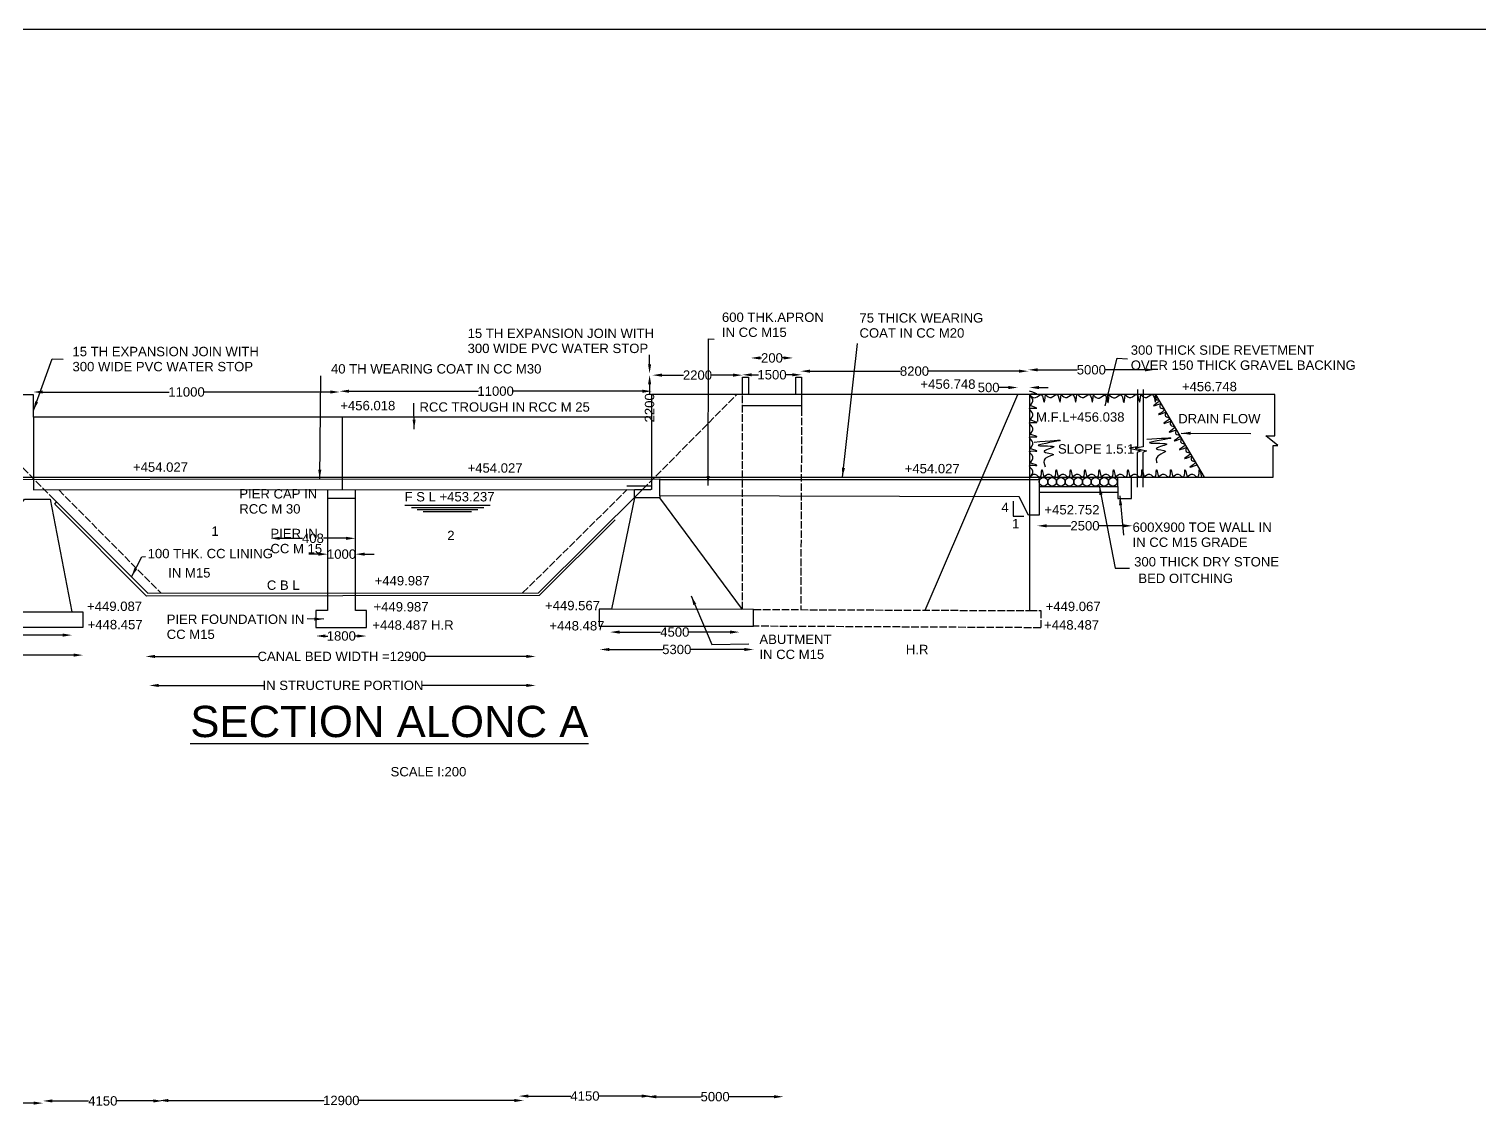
# Model space of a CAD drawing. Header units: millimetres. Extents: x -53216474 to -53196933, y 22129515 to 22144842.
# Drawn here: x -53211844 to -53204884, y 22139614 to 22144842 of the extents above; entities that cross this region are included whole.
import ezdxf

# ---------------------------------------------------------------- set-up
doc = ezdxf.new("R2010")
doc.units = ezdxf.units.MM
doc.header["$MEASUREMENT"] = 0
doc.header["$PDMODE"] = 32
doc.header["$PDSIZE"] = 28
doc.linetypes.add('ACAD_ISO02W100', pattern=[15, 12, -3])
for name, color, linetype in [('DIMENSION', 7, 'Continuous'), ('DRAWING', 2, 'Continuous'), ('REF', 22, 'Continuous'), ('TEXT', 7, 'Continuous')]:
    doc.layers.add(name, color=color, linetype=linetype)
doc.styles.get("Standard").update_dxf_attribs({"font": 'arial.ttf', "height": 45})
doc.dimstyles.get("Standard").update_dxf_attribs({"dimtxt": 45, "dimasz": 45, "dimexe": 0.18, "dimexo": 0.0625, "dimgap": 0.09, "dimtad": 0, "dimdec": 0, "dimzin": 0, "dimdsep": 46, "dimtxsty": 'Standard', "dimcen": 0.09, "dimse1": 1, "dimse2": 1, "dimadec": 0, "dimazin": 0, "dimtfac": 1, "dimtdec": 0, "dimtofl": 0, "dimtmove": 0, "dimatfit": 3, "dimfxl": 1, "dimtolj": 1, "dimtzin": 0, "dimarcsym": 0})

# ---------------------------------------------------------------- blocks, each defined once
blk = doc.blocks.new('*D63')
at = {"layer": 'Defpoints', "color": 0, "transparency": 16777216}
for p in [(-53212261.8, 22142046.8), (-53211637.7, 22142046.8), (-53211637.7, 22141934.5)]:
    blk.add_point(p, dxfattribs=at)
at = {"layer": 'DIMENSION', "color": 0, "lineweight": -2, "transparency": 16777216}
for p, q in [((-53212216.8, 22141934.5), (-53212017.8, 22141934.5)), ((-53211682.7, 22141934.5), (-53211881.6, 22141934.5))]:
    blk.add_line(p, q, dxfattribs=at)
at = {"layer": 'DIMENSION', "color": 0, "transparency": 16777216}
for points in [[(-53212216.8, 22141942), (-53212216.8, 22141927), (-53212261.8, 22141934.5)], [(-53211682.7, 22141942), (-53211682.7, 22141927), (-53211637.7, 22141934.5)]]:
    blk.add_solid(points, dxfattribs=at)
at = {"layer": 'DIMENSION', "color": 0, "transparency": 16777216, "insert": (-53211949.7, 22141934.5), "char_height": 45, "attachment_point": 5}
blk.add_mtext('\\A1;4500', dxfattribs=at)
blk = doc.blocks.new('*D64')
at = {"layer": 'Defpoints', "color": 0, "transparency": 16777216}
for p in [(-53212324.2, 22141971), (-53211585.2, 22141971), (-53211585.2, 22141838.6)]:
    blk.add_point(p, dxfattribs=at)
at = {"layer": 'DIMENSION', "color": 0, "lineweight": -2, "transparency": 16777216}
for p, q in [((-53212279.2, 22141838.6), (-53212021.9, 22141838.6)), ((-53211630.2, 22141838.6), (-53211887.5, 22141838.6))]:
    blk.add_line(p, q, dxfattribs=at)
at = {"layer": 'DIMENSION', "color": 0, "transparency": 16777216}
for points in [[(-53212279.2, 22141846.1), (-53212279.2, 22141831.1), (-53212324.2, 22141838.6)], [(-53211630.2, 22141846.1), (-53211630.2, 22141831.1), (-53211585.2, 22141838.6)]]:
    blk.add_solid(points, dxfattribs=at)
at = {"layer": 'DIMENSION', "color": 0, "transparency": 16777216, "insert": (-53211954.7, 22141838.6), "char_height": 45, "attachment_point": 5}
blk.add_mtext('\\A1;5300', dxfattribs=at)
blk = doc.blocks.new('*D65')
at = {"layer": 'Defpoints', "color": 0, "transparency": 16777216}
for p in [(-53210467.1, 22141971), (-53210224.3, 22141971), (-53210467.1, 22141930.2)]:
    blk.add_point(p, dxfattribs=at)
at = {"layer": 'DIMENSION', "color": 0, "lineweight": -2, "transparency": 16777216}
for p, q in [((-53210422.1, 22141930.2), (-53210410.8, 22141930.2)), ((-53210269.3, 22141930.2), (-53210280.6, 22141930.2))]:
    blk.add_line(p, q, dxfattribs=at)
at = {"layer": 'DIMENSION', "color": 0, "transparency": 16777216}
for points in [[(-53210422.1, 22141937.7), (-53210422.1, 22141922.7), (-53210467.1, 22141930.2)], [(-53210269.3, 22141937.7), (-53210269.3, 22141922.7), (-53210224.3, 22141930.2)]]:
    blk.add_solid(points, dxfattribs=at)
at = {"layer": 'DIMENSION', "color": 0, "transparency": 16777216, "insert": (-53210345.7, 22141930.2), "char_height": 45, "attachment_point": 5}
blk.add_mtext('\\A1;1800', dxfattribs=at)
blk = doc.blocks.new('*D66')
at = {"layer": 'Defpoints', "color": 0, "transparency": 16777216}
for p in [(-53209056.3, 22141946.9), (-53208435.8, 22141949.1), (-53208435.8, 22141945.4)]:
    blk.add_point(p, dxfattribs=at)
at = {"layer": 'DIMENSION', "color": 0, "lineweight": -2, "transparency": 16777216}
for p, q in [((-53209011.3, 22141949.1), (-53208814.1, 22141949.1)), ((-53208480.8, 22141949.1), (-53208677.9, 22141949.1))]:
    blk.add_line(p, q, dxfattribs=at)
at = {"layer": 'DIMENSION', "color": 0, "transparency": 16777216}
for points in [[(-53209011.3, 22141956.6), (-53209011.3, 22141941.6), (-53209056.3, 22141949.1)], [(-53208480.8, 22141956.6), (-53208480.8, 22141941.6), (-53208435.8, 22141949.1)]]:
    blk.add_solid(points, dxfattribs=at)
at = {"layer": 'DIMENSION', "color": 0, "transparency": 16777216, "insert": (-53208746, 22141949.1), "char_height": 45, "attachment_point": 5}
blk.add_mtext('\\A1;4500', dxfattribs=at)
blk = doc.blocks.new('*D67')
at = {"layer": 'Defpoints', "color": 0, "transparency": 16777216}
for p in [(-53209105.4, 22141865.5), (-53209105.4, 22141853.6), (-53208368, 22141851.1)]:
    blk.add_point(p, dxfattribs=at)
at = {"layer": 'DIMENSION', "color": 0, "lineweight": -2, "transparency": 16777216}
for p, q in [((-53209060.4, 22141865.5), (-53208803.9, 22141865.5)), ((-53208413, 22141865.5), (-53208669.5, 22141865.5))]:
    blk.add_line(p, q, dxfattribs=at)
at = {"layer": 'DIMENSION', "color": 0, "transparency": 16777216}
for points in [[(-53209060.4, 22141873), (-53209060.4, 22141858), (-53209105.4, 22141865.5)], [(-53208413, 22141873), (-53208413, 22141858), (-53208368, 22141865.5)]]:
    blk.add_solid(points, dxfattribs=at)
at = {"layer": 'DIMENSION', "color": 0, "transparency": 16777216, "insert": (-53208736.7, 22141865.5), "char_height": 45, "attachment_point": 5}
blk.add_mtext('\\A1;5300', dxfattribs=at)
blk = doc.blocks.new('*D68')
at = {"layer": 'Defpoints', "color": 0, "transparency": 16777216}
for p in [(-53211266.5, 22141696.3), (-53211266.5, 22141693.2), (-53209413.3, 22141705.1)]:
    blk.add_point(p, dxfattribs=at)
at = {"layer": 'DIMENSION', "color": 0, "lineweight": -2, "transparency": 16777216}
for p, q in [((-53211221.5, 22141693.2), (-53210718.2, 22141693.2)), ((-53209458.3, 22141693.2), (-53209957.2, 22141693.2))]:
    blk.add_line(p, q, dxfattribs=at)
at = {"layer": 'DIMENSION', "color": 0, "transparency": 16777216}
for points in [[(-53211221.5, 22141700.7), (-53211221.5, 22141685.7), (-53211266.5, 22141693.2)], [(-53209458.3, 22141700.7), (-53209458.3, 22141685.7), (-53209413.3, 22141693.2)]]:
    blk.add_solid(points, dxfattribs=at)
at = {"layer": 'DIMENSION', "color": 0, "transparency": 16777216, "insert": (-53210337.7, 22141693.2), "char_height": 45, "attachment_point": 5}
blk.add_mtext('\\A1;IN STRUCTURE PORTION', dxfattribs=at)
blk = doc.blocks.new('*D69')
at = {"layer": 'Defpoints', "color": 0, "transparency": 16777216}
for p in [(-53210685.6, 22142398.8), (-53210685.6, 22142327.2), (-53210278, 22142342.7)]:
    blk.add_point(p, dxfattribs=at)
at = {"layer": 'DIMENSION', "color": 0, "lineweight": -2, "transparency": 16777216}
for p, q in [((-53210640.6, 22142398.8), (-53210532.6, 22142398.8)), ((-53210323, 22142398.8), (-53210431.1, 22142398.8))]:
    blk.add_line(p, q, dxfattribs=at)
at = {"layer": 'DIMENSION', "color": 0, "transparency": 16777216}
for points in [[(-53210640.6, 22142406.3), (-53210640.6, 22142391.3), (-53210685.6, 22142398.8)], [(-53210323, 22142406.3), (-53210323, 22142391.3), (-53210278, 22142398.8)]]:
    blk.add_solid(points, dxfattribs=at)
at = {"layer": 'DIMENSION', "color": 0, "transparency": 16777216, "insert": (-53210481.8, 22142398.8), "char_height": 45, "attachment_point": 5}
blk.add_mtext('\\A1;408', dxfattribs=at)
blk = doc.blocks.new('*D70')
at = {"layer": 'Defpoints', "color": 0, "transparency": 16777216}
for p in [(-53210411.2, 22142322.8), (-53210411.2, 22142322.8), (-53210278, 22142322.8)]:
    blk.add_point(p, dxfattribs=at)
at = {"layer": 'DIMENSION', "color": 0, "lineweight": -2, "transparency": 16777216}
for p, q in [((-53210456.2, 22142322.8), (-53210501.2, 22142322.8)), ((-53210233, 22142322.8), (-53210188, 22142322.8))]:
    blk.add_line(p, q, dxfattribs=at)
at = {"layer": 'DIMENSION', "color": 0, "transparency": 16777216}
for points in [[(-53210456.2, 22142330.3), (-53210456.2, 22142315.3), (-53210411.2, 22142322.8)], [(-53210233, 22142330.3), (-53210233, 22142315.3), (-53210278, 22142322.8)]]:
    blk.add_solid(points, dxfattribs=at)
at = {"layer": 'DIMENSION', "color": 0, "transparency": 16777216, "insert": (-53210344.6, 22142322.8), "char_height": 45, "attachment_point": 5}
blk.add_mtext('\\A1;1000', dxfattribs=at)
blk = doc.blocks.new('*D71')
at = {"layer": 'Defpoints', "color": 0, "transparency": 16777216}
for p in [(-53211822.5, 22143100.7), (-53211822.5, 22143086.5), (-53210353.9, 22143100.7)]:
    blk.add_point(p, dxfattribs=at)
at = {"layer": 'DIMENSION', "color": 0, "lineweight": -2, "transparency": 16777216}
for p, q in [((-53211777.5, 22143100.7), (-53211170.7, 22143100.7)), ((-53210398.9, 22143100.7), (-53211005.6, 22143100.7))]:
    blk.add_line(p, q, dxfattribs=at)
at = {"layer": 'DIMENSION', "color": 0, "transparency": 16777216}
for points in [[(-53211777.5, 22143108.2), (-53211777.5, 22143093.2), (-53211822.5, 22143100.7)], [(-53210398.9, 22143108.2), (-53210398.9, 22143093.2), (-53210353.9, 22143100.7)]]:
    blk.add_solid(points, dxfattribs=at)
at = {"layer": 'DIMENSION', "color": 0, "transparency": 16777216, "insert": (-53211088.2, 22143100.7), "char_height": 45, "attachment_point": 5}
blk.add_mtext('\\A1;11000', dxfattribs=at)
blk = doc.blocks.new('*D72')
at = {"layer": 'Defpoints', "color": 0, "transparency": 16777216}
for p in [(-53210353.9, 22143100.7), (-53208857.1, 22143104.5), (-53208857.1, 22143088.1)]:
    blk.add_point(p, dxfattribs=at)
at = {"layer": 'DIMENSION', "color": 0, "lineweight": -2, "transparency": 16777216}
for p, q in [((-53210308.9, 22143104.5), (-53209688.1, 22143104.5)), ((-53208902.1, 22143104.5), (-53209522.9, 22143104.5))]:
    blk.add_line(p, q, dxfattribs=at)
at = {"layer": 'DIMENSION', "color": 0, "transparency": 16777216}
for points in [[(-53210308.9, 22143112), (-53210308.9, 22143097), (-53210353.9, 22143104.5)], [(-53208902.1, 22143112), (-53208902.1, 22143097), (-53208857.1, 22143104.5)]]:
    blk.add_solid(points, dxfattribs=at)
at = {"layer": 'DIMENSION', "color": 0, "transparency": 16777216, "insert": (-53209605.5, 22143104.5), "char_height": 45, "attachment_point": 5}
blk.add_mtext('\\A1;11000', dxfattribs=at)
blk = doc.blocks.new('*D73')
at = {"layer": 'Defpoints', "color": 0, "transparency": 16777216}
for p in [(-53208867, 22143182.2), (-53208853.1, 22143182.2), (-53208418.2, 22143189.2)]:
    blk.add_point(p, dxfattribs=at)
at = {"layer": 'DIMENSION', "color": 0, "lineweight": -2, "transparency": 16777216}
for p, q in [((-53208867, 22143234.2), (-53208867, 22143279.2)), ((-53208867, 22143137.2), (-53208867, 22143092.2))]:
    blk.add_line(p, q, dxfattribs=at)
at = {"layer": 'DIMENSION', "color": 0, "transparency": 16777216}
for points in [[(-53208874.5, 22143234.2), (-53208859.5, 22143234.2), (-53208867, 22143189.2)], [(-53208874.5, 22143137.2), (-53208859.5, 22143137.2), (-53208867, 22143182.2)]]:
    blk.add_solid(points, dxfattribs=at)
at = {"layer": 'DIMENSION', "color": 0, "transparency": 16777216, "insert": (-53208867, 22143024.7), "char_height": 45, "attachment_point": 5, "rotation": 90}
blk.add_mtext('\\A1;2200', dxfattribs=at)
blk = doc.blocks.new('*D74')
at = {"layer": 'Defpoints', "color": 0, "transparency": 16777216}
for p in [(-53208380.9, 22143247.9), (-53208179.1, 22143264), (-53208179.1, 22143250.9)]:
    blk.add_point(p, dxfattribs=at)
at = {"layer": 'DIMENSION', "color": 0, "lineweight": -2, "transparency": 16777216}
for p, q in [((-53208335.9, 22143264), (-53208330.1, 22143264)), ((-53208224.1, 22143264), (-53208229.9, 22143264))]:
    blk.add_line(p, q, dxfattribs=at)
at = {"layer": 'DIMENSION', "color": 0, "transparency": 16777216}
for points in [[(-53208335.9, 22143271.5), (-53208335.9, 22143256.5), (-53208380.9, 22143264)], [(-53208224.1, 22143271.5), (-53208224.1, 22143256.5), (-53208179.1, 22143264)]]:
    blk.add_solid(points, dxfattribs=at)
at = {"layer": 'DIMENSION', "color": 0, "transparency": 16777216, "insert": (-53208280, 22143264), "char_height": 45, "attachment_point": 5}
blk.add_mtext('\\A1;200', dxfattribs=at)
blk = doc.blocks.new('*D75')
at = {"layer": 'Defpoints', "color": 0, "transparency": 16777216}
for p in [(-53208421.6, 22143171.4), (-53208138, 22143183.2), (-53208138, 22143171.4)]:
    blk.add_point(p, dxfattribs=at)
at = {"layer": 'DIMENSION', "color": 0, "lineweight": -2, "transparency": 16777216}
for p, q in [((-53208376.6, 22143183.2), (-53208344.9, 22143183.2)), ((-53208183, 22143183.2), (-53208214.7, 22143183.2))]:
    blk.add_line(p, q, dxfattribs=at)
at = {"layer": 'DIMENSION', "color": 0, "transparency": 16777216}
for points in [[(-53208376.6, 22143190.7), (-53208376.6, 22143175.7), (-53208421.6, 22143183.2)], [(-53208183, 22143190.7), (-53208183, 22143175.7), (-53208138, 22143183.2)]]:
    blk.add_solid(points, dxfattribs=at)
at = {"layer": 'DIMENSION', "color": 0, "transparency": 16777216, "insert": (-53208279.8, 22143183.2), "char_height": 45, "attachment_point": 5}
blk.add_mtext('\\A1;1500', dxfattribs=at)
blk = doc.blocks.new('*D76')
at = {"layer": 'Defpoints', "color": 0, "transparency": 16777216}
for p in [(-53208853.1, 22143182.2), (-53208853.1, 22143181.6), (-53208421.6, 22143183.2)]:
    blk.add_point(p, dxfattribs=at)
at = {"layer": 'DIMENSION', "color": 0, "lineweight": -2, "transparency": 16777216}
for p, q in [((-53208808.1, 22143181.6), (-53208704.9, 22143181.6)), ((-53208466.6, 22143181.6), (-53208569.8, 22143181.6))]:
    blk.add_line(p, q, dxfattribs=at)
at = {"layer": 'DIMENSION', "color": 0, "transparency": 16777216}
for points in [[(-53208808.1, 22143189.1), (-53208808.1, 22143174.1), (-53208853.1, 22143181.6)], [(-53208466.6, 22143189.1), (-53208466.6, 22143174.1), (-53208421.6, 22143181.6)]]:
    blk.add_solid(points, dxfattribs=at)
at = {"layer": 'DIMENSION', "color": 0, "transparency": 16777216, "insert": (-53208637.4, 22143181.6), "char_height": 45, "attachment_point": 5}
blk.add_mtext('\\A1;2200', dxfattribs=at)
blk = doc.blocks.new('*D77')
at = {"layer": 'Defpoints', "color": 0, "transparency": 16777216}
for p in [(-53208142.4, 22143199.4), (-53207050.4, 22143200.7), (-53207050.4, 22143194.5)]:
    blk.add_point(p, dxfattribs=at)
at = {"layer": 'DIMENSION', "color": 0, "lineweight": -2, "transparency": 16777216}
for p, q in [((-53208097.4, 22143200.7), (-53207663.6, 22143200.7)), ((-53207095.4, 22143200.7), (-53207529.2, 22143200.7))]:
    blk.add_line(p, q, dxfattribs=at)
at = {"layer": 'DIMENSION', "color": 0, "transparency": 16777216}
for points in [[(-53208097.4, 22143208.2), (-53208097.4, 22143193.2), (-53208142.4, 22143200.7)], [(-53207095.4, 22143208.2), (-53207095.4, 22143193.2), (-53207050.4, 22143200.7)]]:
    blk.add_solid(points, dxfattribs=at)
at = {"layer": 'DIMENSION', "color": 0, "transparency": 16777216, "insert": (-53207596.4, 22143200.7), "char_height": 45, "attachment_point": 5}
blk.add_mtext('\\A1;8200', dxfattribs=at)
blk = doc.blocks.new('*D78')
at = {"layer": 'Defpoints', "color": 0, "transparency": 16777216}
for p in [(-53207101, 22143122.1), (-53207101, 22143088.1), (-53207044.4, 22143088.1)]:
    blk.add_point(p, dxfattribs=at)
at = {"layer": 'DIMENSION', "color": 0, "lineweight": -2, "transparency": 16777216}
for p, q in [((-53207146, 22143122.1), (-53207191, 22143122.1)), ((-53206999.4, 22143122.1), (-53206954.4, 22143122.1))]:
    blk.add_line(p, q, dxfattribs=at)
at = {"layer": 'DIMENSION', "color": 0, "transparency": 16777216}
for points in [[(-53207146, 22143129.6), (-53207146, 22143114.6), (-53207101, 22143122.1)], [(-53206999.4, 22143129.6), (-53206999.4, 22143114.6), (-53207044.4, 22143122.1)]]:
    blk.add_solid(points, dxfattribs=at)
at = {"layer": 'DIMENSION', "color": 0, "transparency": 16777216, "insert": (-53207240.7, 22143122.1), "char_height": 45, "attachment_point": 5}
blk.add_mtext('\\A1;500', dxfattribs=at)
blk = doc.blocks.new('*D79')
at = {"layer": 'Defpoints', "color": 0, "transparency": 16777216}
for p in [(-53207050.4, 22143200.7), (-53206445.7, 22143207), (-53206445.7, 22143194.9)]:
    blk.add_point(p, dxfattribs=at)
at = {"layer": 'DIMENSION', "color": 0, "lineweight": -2, "transparency": 16777216}
for p, q in [((-53207005.4, 22143207), (-53206815.3, 22143207)), ((-53206490.7, 22143207), (-53206680.8, 22143207))]:
    blk.add_line(p, q, dxfattribs=at)
at = {"layer": 'DIMENSION', "color": 0, "transparency": 16777216}
for points in [[(-53207005.4, 22143214.5), (-53207005.4, 22143199.5), (-53207050.4, 22143207)], [(-53206490.7, 22143214.5), (-53206490.7, 22143199.5), (-53206445.7, 22143207)]]:
    blk.add_solid(points, dxfattribs=at)
at = {"layer": 'DIMENSION', "color": 0, "transparency": 16777216, "insert": (-53206748.1, 22143207), "char_height": 45, "attachment_point": 5}
blk.add_mtext('\\A1;5000', dxfattribs=at)
blk = doc.blocks.new('*D80')
at = {"layer": 'Defpoints', "color": 0, "transparency": 16777216}
for p in [(-53207006.8, 22142447.1), (-53206550.4, 22142458.8), (-53206550.4, 22142429.8)]:
    blk.add_point(p, dxfattribs=at)
at = {"layer": 'DIMENSION', "color": 0, "lineweight": -2, "transparency": 16777216}
for p, q in [((-53206961.8, 22142458.8), (-53206846.2, 22142458.8)), ((-53206595.4, 22142458.8), (-53206711, 22142458.8))]:
    blk.add_line(p, q, dxfattribs=at)
at = {"layer": 'DIMENSION', "color": 0, "transparency": 16777216}
for points in [[(-53206961.8, 22142466.3), (-53206961.8, 22142451.3), (-53207006.8, 22142458.8)], [(-53206595.4, 22142466.3), (-53206595.4, 22142451.3), (-53206550.4, 22142458.8)]]:
    blk.add_solid(points, dxfattribs=at)
at = {"layer": 'DIMENSION', "color": 0, "transparency": 16777216, "insert": (-53206778.6, 22142458.8), "char_height": 45, "attachment_point": 5}
blk.add_mtext('\\A1;2500', dxfattribs=at)
blk = doc.blocks.new('*D81')
at = {"layer": 'Defpoints', "color": 0, "transparency": 16777216}
for p in [(-53209413.3, 22141832.2), (-53211284.6, 22141693.8), (-53209413.3, 22141705.1)]:
    blk.add_point(p, dxfattribs=at)
at = {"layer": 'DIMENSION', "color": 0, "lineweight": -2, "transparency": 16777216}
for p, q in [((-53211239.6, 22141832.2), (-53210744.7, 22141832.2)), ((-53209458.3, 22141832.2), (-53209941.9, 22141832.2))]:
    blk.add_line(p, q, dxfattribs=at)
at = {"layer": 'DIMENSION', "color": 0, "transparency": 16777216}
for points in [[(-53211239.6, 22141839.7), (-53211239.6, 22141824.7), (-53211284.6, 22141832.2)], [(-53209458.3, 22141839.7), (-53209458.3, 22141824.7), (-53209413.3, 22141832.2)]]:
    blk.add_solid(points, dxfattribs=at)
at = {"layer": 'DIMENSION', "color": 0, "transparency": 16777216, "insert": (-53210343.3, 22141832.2), "char_height": 45, "attachment_point": 5}
blk.add_mtext('\\A1;CANAL BED WIDTH =12900', dxfattribs=at)
blk = doc.blocks.new('*D82')
at = {"layer": 'Defpoints', "color": 0, "transparency": 16777216}
for p in [(-53208880.4, 22139720.3), (-53208880.4, 22139690.2), (-53208224.8, 22139693.2)]:
    blk.add_point(p, dxfattribs=at)
at = {"layer": 'DIMENSION', "color": 0, "lineweight": -2, "transparency": 16777216}
for p, q in [((-53208835.4, 22139720.3), (-53208619.8, 22139720.3)), ((-53208269.8, 22139720.3), (-53208485.4, 22139720.3))]:
    blk.add_line(p, q, dxfattribs=at)
at = {"layer": 'DIMENSION', "color": 0, "transparency": 16777216}
for points in [[(-53208835.4, 22139727.8), (-53208835.4, 22139712.8), (-53208880.4, 22139720.3)], [(-53208269.8, 22139727.8), (-53208269.8, 22139712.8), (-53208224.8, 22139720.3)]]:
    blk.add_solid(points, dxfattribs=at)
at = {"layer": 'DIMENSION', "color": 0, "transparency": 16777216, "insert": (-53208552.6, 22139720.3), "char_height": 45, "attachment_point": 5}
blk.add_mtext('\\A1;5000', dxfattribs=at)
blk = doc.blocks.new('*D83')
at = {"layer": 'Defpoints', "color": 0, "transparency": 16777216}
for p in [(-53209493.8, 22139723.4), (-53208859.8, 22139723.8), (-53209493.8, 22139711.3)]:
    blk.add_point(p, dxfattribs=at)
at = {"layer": 'DIMENSION', "color": 0, "lineweight": -2, "transparency": 16777216}
for p, q in [((-53209448.8, 22139723.4), (-53209244.9, 22139723.4)), ((-53208904.8, 22139723.4), (-53209108.7, 22139723.4))]:
    blk.add_line(p, q, dxfattribs=at)
at = {"layer": 'DIMENSION', "color": 0, "transparency": 16777216}
for points in [[(-53209448.8, 22139730.9), (-53209448.8, 22139715.9), (-53209493.8, 22139723.4)], [(-53208904.8, 22139730.9), (-53208904.8, 22139715.9), (-53208859.8, 22139723.4)]]:
    blk.add_solid(points, dxfattribs=at)
at = {"layer": 'DIMENSION', "color": 0, "transparency": 16777216, "insert": (-53209176.8, 22139723.4), "char_height": 45, "attachment_point": 5}
blk.add_mtext('\\A1;4150', dxfattribs=at)
blk = doc.blocks.new('*D84')
at = {"layer": 'Defpoints', "color": 0, "transparency": 16777216}
for p in [(-53209471.3, 22139727.1), (-53211220.3, 22139702.1), (-53211220.3, 22139702.1)]:
    blk.add_point(p, dxfattribs=at)
at = {"layer": 'DIMENSION', "color": 0, "lineweight": -2, "transparency": 16777216}
for p, q in [((-53211175.3, 22139702.1), (-53210428.3, 22139702.1)), ((-53209516.3, 22139702.1), (-53210263.2, 22139702.1))]:
    blk.add_line(p, q, dxfattribs=at)
at = {"layer": 'DIMENSION', "color": 0, "transparency": 16777216}
for points in [[(-53211175.3, 22139709.6), (-53211175.3, 22139694.6), (-53211220.3, 22139702.1)], [(-53209516.3, 22139709.6), (-53209516.3, 22139694.6), (-53209471.3, 22139702.1)]]:
    blk.add_solid(points, dxfattribs=at)
at = {"layer": 'DIMENSION', "color": 0, "transparency": 16777216, "insert": (-53210345.8, 22139702.1), "char_height": 45, "attachment_point": 5}
blk.add_mtext('\\A1;12900', dxfattribs=at)
blk = doc.blocks.new('*D85')
at = {"layer": 'Defpoints', "color": 0, "transparency": 16777216}
for p in [(-53211776.5, 22139700.1), (-53211776.5, 22139692.6), (-53211202.6, 22139705)]:
    blk.add_point(p, dxfattribs=at)
at = {"layer": 'DIMENSION', "color": 0, "lineweight": -2, "transparency": 16777216}
for p, q in [((-53211731.5, 22139700.1), (-53211557.7, 22139700.1)), ((-53211247.6, 22139700.1), (-53211421.5, 22139700.1))]:
    blk.add_line(p, q, dxfattribs=at)
at = {"layer": 'DIMENSION', "color": 0, "transparency": 16777216}
for points in [[(-53211731.5, 22139707.6), (-53211731.5, 22139692.6), (-53211776.5, 22139700.1)], [(-53211247.6, 22139707.6), (-53211247.6, 22139692.6), (-53211202.6, 22139700.1)]]:
    blk.add_solid(points, dxfattribs=at)
at = {"layer": 'DIMENSION', "color": 0, "transparency": 16777216, "insert": (-53211489.6, 22139700.1), "char_height": 45, "attachment_point": 5}
blk.add_mtext('\\A1;4150', dxfattribs=at)
blk = doc.blocks.new('*D86')
at = {"layer": 'Defpoints', "color": 0, "transparency": 16777216}
for p in [(-53212967.4, 22139689.6), (-53212967.4, 22139688.1), (-53211776.5, 22139700.1)]:
    blk.add_point(p, dxfattribs=at)
at = {"layer": 'DIMENSION', "color": 0, "lineweight": -2, "transparency": 16777216}
for p, q in [((-53212922.4, 22139689.6), (-53212439.4, 22139689.6)), ((-53211821.5, 22139689.6), (-53212304.5, 22139689.6))]:
    blk.add_line(p, q, dxfattribs=at)
at = {"layer": 'DIMENSION', "color": 0, "transparency": 16777216}
for points in [[(-53212922.4, 22139697.1), (-53212922.4, 22139682.1), (-53212967.4, 22139689.6)], [(-53211821.5, 22139697.1), (-53211821.5, 22139682.1), (-53211776.5, 22139689.6)]]:
    blk.add_solid(points, dxfattribs=at)
at = {"layer": 'DIMENSION', "color": 0, "transparency": 16777216, "insert": (-53212372, 22139689.6), "char_height": 45, "attachment_point": 5}
blk.add_mtext('\\A1;8925', dxfattribs=at)

msp = doc.modelspace()

# ---------------------------------------------------------------- linework, layer by layer
at = {"layer": 'DIMENSION', "color": 0}
msp.add_lwpolyline([(-53196944.4, 22129515.1), (-53216474.1, 22129515.1), (-53216474.1, 22144841.9), (-53196944.4, 22144841.9)], close=True, dxfattribs=at)
at = {"layer": 'DRAWING', "color": 0}
for points in [[(-53208421.6, 22143088.1), (-53208421.6, 22143171.4), (-53208392.7, 22143171.4), (-53208392.7, 22143088.1)], [(-53208165.6, 22143088.1), (-53208165.6, 22143088.1), (-53208165.6, 22143171.4), (-53208138, 22143171.4), (-53208138, 22143021.9)], [(-53215663.6, 22142791.4), (-53215663.6, 22142641.7), (-53215634.5, 22142641.7), (-53215693.5, 22142596.7), (-53215664.3, 22142596.7), (-53215664.3, 22142490.3), (-53213843.4, 22142499.9), (-53213717.4, 22142692.6), (-53205875.6, 22142692.6), (-53205875.6, 22142844.5), (-53205852.9, 22142844.5), (-53205910.8, 22142890.1), (-53205868.6, 22142890.1), (-53205868.6, 22143088.1), (-53208857.1, 22143088.1), (-53208857.1, 22142979.7), (-53211822.5, 22142979.7), (-53211822.5, 22143086.5), (-53213890.1, 22143086.5), (-53214317.1, 22142795.5), (-53215663.6, 22142791.4)], [(-53207545.5, 22142054.1), (-53207101, 22143088.1)], [(-53207044.4, 22143088.1), (-53207044.4, 22142052)], [(-53206526.1, 22143112.4), (-53206526.1, 22142838.4), (-53206564.5, 22142830.8), (-53206509.5, 22142817.9), (-53206527.9, 22142810.8), (-53206527.9, 22142644.2)], [(-53206499.3, 22143112.4), (-53206499.3, 22142838.4), (-53206537.7, 22142830.8), (-53206482.8, 22142817.9), (-53206501.1, 22142810.8), (-53206501.1, 22142644.2)], [(-53206439.9, 22143088.1), (-53206206.2, 22142692.6)], [(-53211822.5, 22142979.7), (-53211822.5, 22142631.6), (-53208939.2, 22142632.5)], [(-53210340.3, 22142632), (-53210340.3, 22142979.7)], [(-53208857.1, 22142979.7), (-53208857.1, 22142632.5), (-53208861.1, 22142632.5)], [(-53214626.4, 22142481.7), (-53213836.3, 22142488.7), (-53213709.9, 22142680.8), (-53208817.3, 22142684.6), (-53208817.3, 22142681.7), (-53206998.8, 22142681.7), (-53206998.8, 22142692.6)], [(-53208857.1, 22142649.5), (-53208976.1, 22142649.5)], [(-53206998.8, 22142681.7), (-53206998.8, 22142509.6), (-53207048.8, 22142509.6), (-53207094.3, 22142597.1), (-53208817.6, 22142602.8), (-53208817.3, 22142681.7)], [(-53212261.8, 22142046.8), (-53211865, 22142586.9), (-53211741.8, 22142586.9), (-53211637.7, 22142046.8)], [(-53211733.8, 22142596.2), (-53211273, 22142135.2), (-53209400.3, 22142137.4), (-53208900.2, 22142632.5)], [(-53209031.4, 22142487.1), (-53209396.1, 22142125.2), (-53211280.1, 22142121.1), (-53211720.4, 22142562.2), (-53211711.2, 22142573.7)], [(-53210411.2, 22142632), (-53210411.2, 22142053.4), (-53210467.1, 22142053.4), (-53210467.1, 22141971), (-53210224.3, 22141971), (-53210224.3, 22142053.4), (-53210277.9, 22142053.4), (-53210278.1, 22142632.1)], [(-53208939.2, 22142593.1), (-53209049, 22142059.1), (-53209108.4, 22142059.1), (-53209108.4, 22141977.3), (-53208368.1, 22141977.3), (-53208368.1, 22142057.6), (-53209049, 22142059.1)], [(-53208817.6, 22142602.8), (-53208817.6, 22142593.1), (-53208939.2, 22142593.1), (-53208939.2, 22142632.5), (-53208861.1, 22142632.5)], [(-53208421.6, 22142057.7), (-53208817.6, 22142593.1)], [(-53212261.8, 22142046.8), (-53211585.2, 22142046.8), (-53211585.2, 22141971), (-53212324.2, 22141971)]]:
    msp.add_lwpolyline(points, dxfattribs=at)
at = {"layer": 'DRAWING', "color": 0, "linetype": 'ACAD_ISO02W100', "ltscale": 3}
for points in [[(-53212223.7, 22143086.5), (-53211733.8, 22142596.2)], [(-53208900.2, 22142632.5), (-53208448.9, 22143088.1)], [(-53208421.6, 22142057.7), (-53208421.6, 22143088.1)], [(-53208138, 22143021.9), (-53208142.1, 22142056.7)], [(-53211701.4, 22142631.6), (-53211209.7, 22142135.3)], [(-53209475.8, 22142137.3), (-53208974.6, 22142632.5)], [(-53208368.1, 22142057.6), (-53207044.4, 22142052)], [(-53207044.4, 22142052), (-53206990.7, 22142052), (-53206990.7, 22141969.8), (-53208368.1, 22141977.3)]]:
    msp.add_lwpolyline(points, dxfattribs=at)
at = {"layer": 'REF', "color": 2}
for points in [[(-53208421.6, 22143035.6), (-53208138, 22143035.6)], [(-53207123.1, 22142576.5), (-53207123.1, 22142505.7), (-53207071.5, 22142505.7)]]:
    msp.add_lwpolyline(points, dxfattribs=at)
at = {"layer": 'REF', "color": 0}
for points in [[(-53206998.8, 22142646.9), (-53206621, 22142646.9), (-53206621, 22142692.6)], [(-53206621, 22142646.9), (-53206621, 22142589.9), (-53206555.8, 22142589.9), (-53206555.8, 22142692.6)], [(-53210411.2, 22142592.2), (-53210278.1, 22142592.2)], [(-53206621, 22142618.4), (-53206998.8, 22142618.4)], [(-53210040.6, 22142557.3), (-53209631.9, 22142557.3)], [(-53210008.3, 22142546.5), (-53209661.7, 22142546.5)], [(-53209981.6, 22142536.8), (-53209691, 22142536.8)], [(-53209953.8, 22142527.5), (-53209720.7, 22142527.5)]]:
    msp.add_lwpolyline(points, dxfattribs=at)
for centre in [(-53206977.2, 22142669.6), (-53206935.6, 22142669.6), (-53206894, 22142669.6), (-53206852.4, 22142669.6), (-53206810.8, 22142669.6), (-53206769.2, 22142669.6), (-53206727.6, 22142669.6), (-53206686.1, 22142669.6), (-53206644.5, 22142669.6)]:
    msp.add_circle(centre, 20.8, dxfattribs=at)
for points in [[(-53207044.4, 22143035.4), (-53207028.4, 22143063.6), (-53207044.4, 22143089.6), (-53207008.8, 22143091), (-53207044.4, 22143104)], [(-53207044.4, 22143088.1), (-53207016.3, 22143073.7), (-53206988.4, 22143088.1), (-53206974.9, 22143051.4), (-53206968.7, 22143088.1)], [(-53206968.7, 22143089.3), (-53206940.6, 22143074.9), (-53206912.7, 22143089.3), (-53206899.2, 22143052.6), (-53206892.9, 22143089.3)], [(-53206893.1, 22143089.3), (-53206865, 22143074.9), (-53206837.1, 22143089.3), (-53206823.6, 22143052.6), (-53206817.4, 22143089.3)], [(-53206813.2, 22143089.3), (-53206785.2, 22143074.9), (-53206757.2, 22143089.3), (-53206743.8, 22143052.6), (-53206737.5, 22143089.3)], [(-53206738, 22143085.9), (-53206709.9, 22143071.5), (-53206682, 22143085.9), (-53206668.5, 22143049.2), (-53206662.3, 22143085.9)], [(-53206662.3, 22143087.1), (-53206634.2, 22143072.8), (-53206606.3, 22143087.1), (-53206592.8, 22143050.4), (-53206586.6, 22143087.1)], [(-53206586.6, 22143088.4), (-53206558.5, 22143074), (-53206530.6, 22143088.4), (-53206517.1, 22143051.6), (-53206510.9, 22143088.4)], [(-53206510.9, 22143089.3), (-53206482.8, 22143074.9), (-53206454.9, 22143089.3), (-53206441.4, 22143052.6), (-53206435.2, 22143089.3)], [(-53206440, 22143088.2), (-53206442.2, 22143068.4), (-53206423.1, 22143059.5), (-53206450.1, 22143035.2), (-53206415.1, 22143046)], [(-53207044.4, 22142966.9), (-53207028.4, 22142995.1), (-53207044.4, 22143021), (-53207008.8, 22143022.4), (-53207044.4, 22143035.4)], [(-53206415.1, 22143046.1), (-53206417.3, 22143026.2), (-53206398.2, 22143017.4), (-53206425.2, 22142993.1), (-53206390.2, 22143003.8)], [(-53206390.3, 22143004), (-53206392.4, 22142984.1), (-53206373.3, 22142975.3), (-53206400.3, 22142951), (-53206365.3, 22142961.7)], [(-53207044.4, 22142898.3), (-53207028.4, 22142926.5), (-53207044.4, 22142952.5), (-53207008.8, 22142953.9), (-53207044.4, 22142966.9)], [(-53206365.4, 22142961.9), (-53206367.5, 22142942), (-53206348.4, 22142933.2), (-53206375.4, 22142908.9), (-53206340.4, 22142919.6)], [(-53207044.4, 22142829.7), (-53207028.4, 22142857.9), (-53207044.4, 22142883.9), (-53207008.8, 22142885.3), (-53207044.4, 22142898.3)], [(-53207021.8, 22142860.6), (-53206903.2, 22142867), (-53207001.8, 22142843.4), (-53206928.4, 22142837), (-53206974.7, 22142815.1), (-53206929.6, 22142801.5), (-53206970.3, 22142781.2), (-53206969.9, 22142742.3)], [(-53206482.2, 22142873.7), (-53206370.6, 22142878.2), (-53206468, 22142856.4), (-53206387.3, 22142849.3), (-53206436.5, 22142828), (-53206392.4, 22142816.9), (-53206424.9, 22142796.6), (-53206436.5, 22142778.9), (-53206434.5, 22142760.6)], [(-53206340.5, 22142919.8), (-53206342.6, 22142899.9), (-53206323.5, 22142891), (-53206350.5, 22142866.7), (-53206315.5, 22142877.5)], [(-53206315.6, 22142877.6), (-53206317.8, 22142857.8), (-53206298.6, 22142848.9), (-53206325.6, 22142824.6), (-53206290.6, 22142835.4)], [(-53207044.4, 22142761.1), (-53207028.4, 22142789.3), (-53207044.4, 22142815.3), (-53207008.8, 22142816.7), (-53207044.4, 22142829.7)], [(-53206290.7, 22142835.5), (-53206292.9, 22142815.6), (-53206273.7, 22142806.8), (-53206300.8, 22142782.5), (-53206265.7, 22142793.2)], [(-53206265.8, 22142793.4), (-53206268, 22142773.5), (-53206248.8, 22142764.7), (-53206275.9, 22142740.4), (-53206240.8, 22142751.1)], [(-53207044.4, 22142692.6), (-53207028.4, 22142720.8), (-53207044.4, 22142746.7), (-53207008.8, 22142748.2), (-53207044.4, 22142761.1)], [(-53207044.4, 22142692.6), (-53207018.6, 22142706.4), (-53206993, 22142692.6), (-53206986.2, 22142728), (-53206975.6, 22142692.6)], [(-53206975.6, 22142692.6), (-53206949.9, 22142706.4), (-53206924.3, 22142692.6), (-53206917.4, 22142728), (-53206906.9, 22142692.6)], [(-53206906.9, 22142692.6), (-53206881.2, 22142706.4), (-53206855.6, 22142692.6), (-53206848.7, 22142728), (-53206838.2, 22142692.6)], [(-53206838.2, 22142692.6), (-53206812.4, 22142706.4), (-53206786.8, 22142692.6), (-53206780, 22142728), (-53206769.4, 22142692.6)], [(-53206769.4, 22142692.6), (-53206743.7, 22142706.4), (-53206718.1, 22142692.6), (-53206711.3, 22142728), (-53206700.7, 22142692.6)], [(-53206700.7, 22142692.6), (-53206675, 22142706.4), (-53206649.4, 22142692.6), (-53206642.5, 22142728), (-53206632, 22142692.6)], [(-53206632, 22142692.6), (-53206606.2, 22142706.4), (-53206580.7, 22142692.6), (-53206573.8, 22142728), (-53206563.3, 22142692.6)], [(-53206563.3, 22142692.6), (-53206537.5, 22142706.4), (-53206511.9, 22142692.6), (-53206505.1, 22142728), (-53206494.5, 22142692.6)], [(-53206494.5, 22142692.6), (-53206468.8, 22142706.4), (-53206443.2, 22142692.6), (-53206436.3, 22142728), (-53206425.8, 22142692.6)], [(-53206425.8, 22142692.6), (-53206400.1, 22142706.4), (-53206374.5, 22142692.6), (-53206367.6, 22142728), (-53206357.1, 22142692.6)], [(-53206357.1, 22142692.6), (-53206331.3, 22142706.4), (-53206305.8, 22142692.6), (-53206298.9, 22142728), (-53206288.4, 22142692.6)], [(-53206288.4, 22142692.6), (-53206262.6, 22142706.4), (-53206237, 22142692.6), (-53206230.2, 22142728), (-53206219.6, 22142692.6)]]:
    msp.add_spline(points, degree=3, dxfattribs=at)

# ---------------------------------------------------------------- texts
at = {"layer": 'TEXT', "color": 0}
for s, height, p in [('600 THK.APRON ', 45, (-53208520, 22143437)), ('75 THICK WEARING ', 45, (-53207860.2, 22143433.8)), ('IN CC M15', 45, (-53208520, 22143364.8)), ('15 TH EXPANSION JOIN WITH ', 45, (-53209739.9, 22143359.8)), ('COAT IN CC M20', 45, (-53207860.2, 22143361.5)), ('15 TH EXPANSION JOIN WITH ', 45, (-53211635.1, 22143272.4)), ('300 WIDE PVC WATER STOP', 45, (-53209739.9, 22143287.5)), ('300 THICK SIDE REVETMENT ', 45, (-53206559, 22143279.3)), ('300 WIDE PVC WATER STOP', 45, (-53211635.1, 22143200.1)), ('40 TH WEARING COAT IN CC M30', 45, (-53210395.3, 22143189.3)), ('OVER 150 THICK GRAVEL BACKING', 45, (-53206559, 22143207)), ('+456.748', 45, (-53207567.7, 22143116.1)), ('+456.748', 45, (-53206313.7, 22143104.3)), ('+456.018', 45, (-53210350.6, 22143013)), ('RCC TROUGH IN RCC M 25', 45, (-53209970.8, 22143006.3)), ('M.F.L+456.038', 45, (-53207013.5, 22142958.4)), ('DRAIN FLOW', 45, (-53206331.2, 22142950.3)), ('SLOPE 1.5:1', 45, (-53206908.2, 22142805.3)), ('+454.027', 45, (-53211345, 22142717.9)), ('+454.027', 45, (-53209740.1, 22142713.8)), ('+454.027', 45, (-53207643.3, 22142710.8)), ('PIER CAP IN ', 45, (-53210834.9, 22142589.9)), ('F S L +453.237', 45, (-53210042.4, 22142575.8)), ('RCC M 30', 45, (-53210834.9, 22142517.6)), ('4', 45, (-53207179.7, 22142524.5)), ('+452.752', 45, (-53206972.9, 22142513.4)), ('1', 45, (-53210968.8, 22142410.7)), ('PIER IN ', 45, (-53210685.6, 22142399.5)), ('2', 45, (-53209837.5, 22142390)), ('1', 45, (-53207128, 22142447)), ('600X900 TOE WALL IN ', 45, (-53206550.4, 22142429.8)), ('CC M 15', 45, (-53210685.6, 22142327.2)), ('IN CC M15 GRADE', 45, (-53206550.4, 22142357.6)), ('100 THK. CC LINING', 45, (-53211274.6, 22142303.2)), ('300 THICK DRY STONE', 45, (-53206542.8, 22142263.8)), ('IN M15', 45, (-53211175.9, 22142210.9)), ('BED OITCHING', 45, (-53206522.5, 22142184.3)), ('C B L', 45, (-53210702.9, 22142151.6)), ('+449.987', 45, (-53210185.9, 22142173)), ('+449.087', 45, (-53211565.1, 22142050.4)), ('+449.987', 45, (-53210191.2, 22142047.9)), ('+449.567', 45, (-53209368.7, 22142053.9)), ('+449.067', 45, (-53206967.4, 22142049.7)), ('PIER FOUNDATION IN ', 45, (-53211183.2, 22141988.2)), ('+448.457', 45, (-53211562.5, 22141962.6)), ('CC M15', 45, (-53211183.2, 22141915.9)), ('+448.487 H.R', 45, (-53210196.6, 22141960.4)), ('+448.487', 45, (-53209347.3, 22141956.9)), ('+448.487', 45, (-53206974.8, 22141961.2)), ('ABUTMENT', 45, (-53208340.2, 22141891.9)), ('H.R', 45, (-53207637.8, 22141843.1)), ('IN CC M15', 45, (-53208340.2, 22141819.6)), ('%%USECTION ALONC A', 150, (-53211069.9, 22141445.3)), ('-', 45, (-53210485.3, 22141447.1)), ('SCALE I:200', 45, (-53210109.3, 22141256.8))]:
    msp.add_text(s, height=height, dxfattribs=at).set_placement(p)

# ---------------------------------------------------------------- dimensions: what is measured, and where the dimension line sits
at = {"layer": 'DIMENSION', "color": 0}
dim = msp.add_linear_dim(base=(-53208867, 22143182.2), p1=(-53208418.2, 22143189.2), p2=(-53208853.1, 22143182.2), angle=90, text='2200', dimstyle='Standard', dxfattribs=at)
dim.commit()
dim.dimension.update_dxf_attribs({"geometry": '*D73', "text_midpoint": (-53208867, 22143024.7)})
for base, p1, p2, text, picture, middle in [((-53208179.1, 22143264), (-53208380.9, 22143247.9), (-53208179.1, 22143250.9), '200', '*D74', (-53208280, 22143264)), ((-53208853.1, 22143181.6), (-53208421.6, 22143183.2), (-53208853.1, 22143182.2), '2200', '*D76', (-53208637.4, 22143181.6)), ((-53208138, 22143183.2), (-53208421.6, 22143171.4), (-53208138, 22143171.4), '1500', '*D75', (-53208279.8, 22143183.2)), ((-53207050.4, 22143200.7), (-53208142.4, 22143199.4), (-53207050.4, 22143194.5), '8200', '*D77', (-53207596.4, 22143200.7)), ((-53206445.7, 22143207), (-53207050.4, 22143200.7), (-53206445.7, 22143194.9), '5000', '*D79', (-53206748.1, 22143207)), ((-53211822.5, 22143100.7), (-53210353.9, 22143100.7), (-53211822.5, 22143086.5), '11000', '*D71', (-53211088.2, 22143100.7)), ((-53208857.1, 22143104.5), (-53210353.9, 22143100.7), (-53208857.1, 22143088.1), '11000', '*D72', (-53209605.5, 22143104.5)), ((-53207101, 22143122.1), (-53207044.4, 22143088.1), (-53207101, 22143088.1), '500', '*D78', (-53207240.7, 22143122.1)), ((-53206550.4, 22142458.8), (-53207006.8, 22142447.1), (-53206550.4, 22142429.8), '2500', '*D80', (-53206778.6, 22142458.8)), ((-53210411.2, 22142322.8), (-53210278, 22142322.8), (-53210411.2, 22142322.8), '1000', '*D70', (-53210344.6, 22142322.8)), ((-53211637.7, 22141934.5), (-53212261.8, 22142046.8), (-53211637.7, 22142046.8), '4500', '*D63', (-53211949.7, 22141934.5)), ((-53210467.1, 22141930.2), (-53210224.3, 22141971), (-53210467.1, 22141971), '1800', '*D65', (-53210345.7, 22141930.2)), ((-53208435.8, 22141949.1), (-53209056.3, 22141946.9), (-53208435.8, 22141945.4), '4500', '*D66', (-53208746, 22141949.1)), ((-53209105.4, 22141865.5), (-53208368, 22141851.1), (-53209105.4, 22141853.6), '5300', '*D67', (-53208736.7, 22141865.5)), ((-53211776.5, 22139700.1), (-53211202.6, 22139705), (-53211776.5, 22139692.6), '4150', '*D85', (-53211489.6, 22139700.1)), ((-53211220.3, 22139702.1), (-53209471.3, 22139727.1), (-53211220.3, 22139702.1), '12900', '*D84', (-53210345.8, 22139702.1)), ((-53209493.8, 22139723.4), (-53208859.8, 22139723.8), (-53209493.8, 22139711.3), '4150', '*D83', (-53209176.8, 22139723.4)), ((-53208880.4, 22139720.3), (-53208224.8, 22139693.2), (-53208880.4, 22139690.2), '5000', '*D82', (-53208552.6, 22139720.3)), ((-53212967.4, 22139689.6), (-53211776.5, 22139700.1), (-53212967.4, 22139688.1), '8925', '*D86', (-53212372, 22139689.6))]:
    dim = msp.add_linear_dim(base=base, p1=p1, p2=p2, text=text, dimstyle='Standard', dxfattribs=at)
    dim.commit()
    dim.dimension.update_dxf_attribs({"geometry": picture, "text_midpoint": middle})
dim = msp.add_linear_dim(base=(-53210685.6, 22142398.8), p1=(-53210278, 22142342.7), p2=(-53210685.6, 22142327.2), dimstyle='Standard', dxfattribs=at)
dim.commit()
dim.dimension.update_dxf_attribs({"geometry": '*D69', "text_midpoint": (-53210481.8, 22142398.8)})
for base, p1, p2, text, picture, middle in [((-53211585.2, 22141838.6), (-53212324.2, 22141971), (-53211585.2, 22141971), '5300', '*D64', (-53211954.7, 22141838.6)), ((-53209413.3, 22141832.2), (-53211284.6, 22141693.8), (-53209413.3, 22141705.1), 'CANAL BED WIDTH =12900', '*D81', (-53210343.3, 22141832.2)), ((-53211266.5, 22141693.2), (-53209413.3, 22141705.1), (-53211266.5, 22141696.3), 'IN STRUCTURE PORTION', '*D68', (-53210337.7, 22141693.2))]:
    dim = msp.add_linear_dim(base=base, p1=p1, p2=p2, text=text, dimstyle='Standard', dxfattribs=at)
    dim.commit()
    dim.dimension.update_dxf_attribs({"geometry": picture, "text_midpoint": middle, "dimtype": 160})

# ---------------------------------------------------------------- leaders
for points in [[(-53208586.5, 22142652.5), (-53208585, 22143356), (-53208556.8, 22143354.4)], [(-53207942, 22142692.6), (-53207869, 22143333.2)], [(-53211822.5, 22143011.2), (-53211733.3, 22143260.1), (-53211679.9, 22143258.9)], [(-53206682.4, 22143034.1), (-53206624.3, 22143263.8), (-53206575.3, 22143260.5)], [(-53210449.4, 22142683.4), (-53210444, 22143177.9)], [(-53209996.2, 22142923.1), (-53209997.5, 22143047.9)], [(-53206316.8, 22142902.9), (-53205982.7, 22142901.7)], [(-53206710.2, 22142651.9), (-53206633.7, 22142256.3), (-53206565.7, 22142256.3)], [(-53206611.6, 22142602.7), (-53206594.6, 22142414.2)], [(-53211351.9, 22142214.1), (-53211302.6, 22142310.6), (-53211285.6, 22142311.1)], [(-53208667.8, 22142123), (-53208568, 22141889.2), (-53208391.2, 22141892.1)], [(-53210429.8, 22142011.3), (-53210510.2, 22142011.9)]]:
    msp.add_leader(points, dimstyle='Standard', override={"dimgap": 0.09, "dimtad": 0}, dxfattribs=at)

doc.saveas('drawing.dxf')
